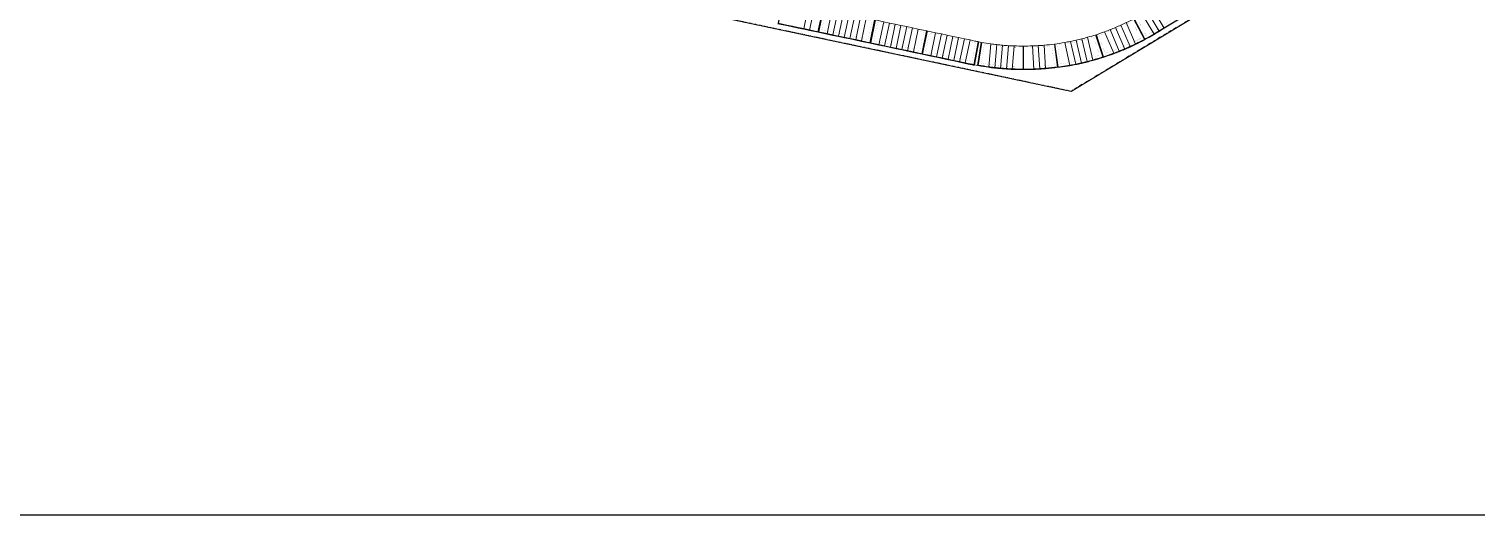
# Model space of a CAD drawing. Header units: centimetres. Extents: x -6122352 to 7132207, y -1694241 to 1947892.
# Drawn here: x 862755 to 2344625, y -1114643 to -616863 of the extents above; entities that cross this region are included whole.
import ezdxf

# ---------------------------------------------------------------- set-up
doc = ezdxf.new("R2010")
doc.units = ezdxf.units.CM
doc.header["$MEASUREMENT"] = 0
doc.linetypes.add('23585-XR-AR-DAMAC PLOT LIMITS$0$PHANTOM2', pattern=[1.25, 0.625, -0.125, 0.125, -0.125, 0.125, -0.125])
doc.linetypes.add('XR-AR-END-SETTING OUT PLAN$0$23261-XR-AR-SI-GF$0$HIDDEN', pattern=[0.375, 0.25, -0.125])
for name, color, linetype, lineweight, true_color in [('08-Compound Wall-2', 6, 'Continuous', 25, 0xff00ff), ('23585-XR-AR-DAMAC PLOT LIMITS$0$1-End units', 7, 'Continuous', 5, 0xf8991e), ('23585-XR-AR-DAMAC PLOT LIMITS$0$1-Open Space', 7, 'Continuous', 5, 0x90cf5a)]:
    doc.layers.add(name, color=color, linetype=linetype, lineweight=lineweight, true_color=true_color)
for name, color, linetype in [('23585-XR-AR-BOUNDARY WALLS AND SETBACKS$0$setback', 7, 'XR-AR-END-SETTING OUT PLAN$0$23261-XR-AR-SI-GF$0$HIDDEN'), ('23585-XR-AR-DAMAC PLOT LIMITS$0$PROJECT_LIMIT', 1, 'Continuous'), ('@MI-REF LAYER', 7, 'Continuous')]:
    doc.layers.add(name, color=color, linetype=linetype)
doc.layers.add('23585-XR-AR-DAMAC PLOT LIMITS$0$1-Mid units', color=41, linetype='Continuous', lineweight=5)
doc.layers.add('A-ANNO-TEXT', color=3, linetype='Continuous', lineweight=25)
doc.layers.add('23585-XR-AR-DAMAC PLOT LIMITS$0$D-Phase New', color=7, linetype='Continuous', true_color=0x000080)

# ---------------------------------------------------------------- blocks, each defined once
blk = doc.blocks.new('23585-XR-AR-BOUNDARY WALLS AND SETBACKS')
at = {"layer": '08-Compound Wall-2'}
for points in [[(498197, 2770011.2), (498220.3, 2770006.5), (498218.5, 2769997.7), (498217.4, 2769991.8), (498216.2, 2769985.9), (498215, 2769980), (498213.8, 2769974.1), (498212.6, 2769968.3), (498212.3, 2769966.5, -0.003992), (498211.4, 2769962.4, -0.010163), (498208.9, 2769951.9), (498185.9, 2769958)], [(498197, 2770011.3), (498220.5, 2770006.6), (498220.5, 2770006.6), (498218.7, 2769997.6), (498217.6, 2769991.7), (498216.4, 2769985.9), (498215.2, 2769980), (498214, 2769974.1), (498212.8, 2769968.2), (498212.5, 2769966.5, -0.003992), (498211.6, 2769962.3, -0.010258), (498209.1, 2769951.7)], [(498171.8, 2769918.3), (498193.4, 2769908.3, 0.010711), (498197.9, 2769918.7, 0.00565), (498200.1, 2769924.3, 0.005647), (498202.2, 2769929.9, 0.005647), (498204.1, 2769935.6, 0.00565), (498205.9, 2769941.3, 0.010142), (498208.9, 2769951.7), (498185.9, 2769957.8)], [(498193.5, 2769908.1, 0.010807), (498198.1, 2769918.7, 0.00565), (498200.3, 2769924.2, 0.005647), (498202.4, 2769929.9, 0.005647), (498204.3, 2769935.6, 0.00565), (498206.1, 2769941.3, 0.010235), (498209.1, 2769951.7)], [(498150.2, 2769880.4), (498169.7, 2769866.9), (498176.7, 2769877.4, 0.005628), (498179.8, 2769882.5, 0.005647), (498182.8, 2769887.6, 0.005647), (498185.7, 2769892.9, 0.00565), (498188.5, 2769898.2, 0.01037), (498193.3, 2769908.1), (498171.7, 2769918.1)], [(498169.8, 2769866.7), (498176.8, 2769877.2, 0.00563), (498180, 2769882.4, 0.005648), (498183, 2769887.5, 0.005647), (498185.9, 2769892.8, 0.00565), (498188.7, 2769898.1, 0.010463), (498193.5, 2769908.1)], [(498150.1, 2769880.3), (498169.6, 2769866.7, -0.011654), (498162.3, 2769856.7, -0.005647), (498158.6, 2769852, -0.005647), (498154.8, 2769847.4, -0.010054), (498147.7, 2769839.4), (498130.1, 2769855.4)], [(498169.8, 2769866.7, -0.011749), (498162.5, 2769856.6, -0.005647), (498158.7, 2769851.9, -0.005647), (498154.9, 2769847.3, -0.010147), (498147.8, 2769839.2)], [(498130, 2769855.3), (498147.6, 2769839.3, -0.010577), (498139.8, 2769831.1, -0.00565), (498135.5, 2769826.9, -0.005648), (498131.1, 2769822.9, -0.005647), (498126.7, 2769818.9, -0.003765), (498123.6, 2769816.2, -0.001882), (498122.1, 2769815, -0.01057), (498113.3, 2769808), (498098.6, 2769826.6)], [(498147.8, 2769839.2, -0.010672), (498140, 2769831, -0.00565), (498135.7, 2769826.8, -0.005648), (498131.3, 2769822.7, -0.005647), (498126.8, 2769818.7, -0.003765), (498123.8, 2769816.1, -0.001882), (498122.2, 2769814.8, -0.010755), (498113.3, 2769807.7), (498098.4, 2769826.5)], [(498052, 2769793.2), (498065.8, 2769773.8), (498073.2, 2769779.1), (498078.1, 2769782.6), (498078.1, 2769782.6), (498083, 2769786.1), (498087.8, 2769789.5), (498092.7, 2769793), (498092.7, 2769793), (498097.6, 2769796.5), (498102.5, 2769800), (498106.4, 2769802.8, 0.004323), (498110.1, 2769805.5), (498095.9, 2769824.6)], [(498065.9, 2769773.6), (498065.9, 2769773.6), (498073.3, 2769778.9), (498078.2, 2769782.4), (498078.2, 2769782.4), (498083.1, 2769785.9), (498087.9, 2769789.4), (498092.8, 2769792.9), (498092.8, 2769792.9), (498097.7, 2769796.3), (498102.6, 2769799.8), (498106.5, 2769802.6, 0.004511), (498110.4, 2769805.4), (498096.1, 2769824.7)]]:
    blk.add_lwpolyline(points, format="xyb", dxfattribs=at)
for points in [[(498007.8, 2769761.6), (498021.7, 2769742.2), (498029, 2769747.5), (498033.9, 2769751), (498038.8, 2769754.5), (498043.6, 2769758), (498048.5, 2769761.4), (498053.4, 2769764.9), (498058.3, 2769768.4), (498058.3, 2769768.4), (498065.7, 2769773.7), (498051.8, 2769793.1)], [(498021.7, 2769742), (498021.7, 2769742), (498029.1, 2769747.3), (498034, 2769750.8), (498038.9, 2769754.3), (498043.8, 2769757.8), (498048.6, 2769761.3), (498053.5, 2769764.8), (498058.4, 2769768.3), (498058.4, 2769768.3), (498065.8, 2769773.6), (498065.9, 2769773.6)], [(497963.6, 2769730), (497977.5, 2769710.7), (497984.8, 2769715.9), (497989.7, 2769719.4), (497989.7, 2769719.4), (497994.6, 2769722.9), (497994.6, 2769722.9), (497999.5, 2769726.4), (498004.3, 2769729.9), (498004.4, 2769729.9), (498009.2, 2769733.4), (498009.2, 2769733.4), (498014.1, 2769736.8), (498021.5, 2769742.1), (498007.6, 2769761.5)], [(497977.5, 2769710.4), (497977.5, 2769710.4), (497984.9, 2769715.7), (497989.8, 2769719.2), (497989.8, 2769719.2), (497994.7, 2769722.7), (497994.7, 2769722.7), (497999.6, 2769726.2), (498004.5, 2769729.7), (498004.5, 2769729.7), (498009.3, 2769733.2), (498009.4, 2769733.2), (498014.2, 2769736.7), (498021.7, 2769742), (498021.7, 2769742)], [(497929.2, 2769705.4), (497943.1, 2769686.1), (497950.4, 2769691.3), (497955.3, 2769694.8), (497960.2, 2769698.3), (497965, 2769701.8), (497969.9, 2769705.3), (497977.3, 2769710.5), (497963.5, 2769729.9)], [(497943.1, 2769685.8), (497943.1, 2769685.8), (497950.5, 2769691.1), (497955.4, 2769694.6), (497960.3, 2769698.1), (497965.2, 2769701.6), (497970, 2769705.1), (497977.5, 2769710.4), (497977.5, 2769710.4)]]:
    blk.add_lwpolyline(points, dxfattribs=at)
at = {"layer": '23585-XR-AR-BOUNDARY WALLS AND SETBACKS$0$setback', "ltscale": 40, "const_width": 0.05}
for points in [[(498197.9, 2770008.1), (498217, 2770004.3), (498215.8, 2769998.2), (498214.6, 2769992.3), (498213.4, 2769986.5), (498212.2, 2769980.6), (498211.1, 2769974.7), (498209.9, 2769968.8), (498209.5, 2769967.1, -0.003992), (498208.7, 2769963, -0.007384), (498206.9, 2769955.4), (498188.1, 2769960.5, 0.006654), (498189.6, 2769966.8, 0.004361), (498190.4, 2769970.9), (498190.8, 2769972.7), (498192, 2769978.6, 0.00001), (498192, 2769978.6), (498193.1, 2769984.4), (498194.3, 2769990.3), (498195.5, 2769996.2), (498196.7, 2770002.1)], [(498174.4, 2769920.3), (498192.1, 2769912.1, 0.007937), (498195.3, 2769919.8, 0.00565), (498197.5, 2769925.3, 0.005647), (498199.5, 2769930.9, 0.005647), (498201.5, 2769936.5, 0.00565), (498203.3, 2769942.2, 0.007397), (498205.4, 2769949.6), (498186.6, 2769954.7, -0.006173), (498184.9, 2769948.9, -0.006212), (498183.1, 2769943.1, -0.006208), (498181.2, 2769937.4, -0.006208), (498179.1, 2769931.7, -0.006212), (498176.8, 2769926.1, -0.006493)], [(498153, 2769882), (498169, 2769870.9), (498174.3, 2769878.9, 0.005597), (498177.4, 2769883.9, 0.005645), (498180.4, 2769889, 0.005647), (498183.3, 2769894.2, 0.00565), (498186, 2769899.5, 0.007621), (498189.6, 2769906.7), (498171.9, 2769914.9, -0.006362), (498169.1, 2769909.3, -0.006212), (498166.4, 2769903.9, -0.006208), (498163.4, 2769898.7, -0.006208), (498160.4, 2769893.4, -0.006212), (498157.2, 2769888.3, -0.007804)], [(498149.6, 2769877.1), (498165.6, 2769865.9, -0.008882), (498160.1, 2769858.5, -0.005647), (498156.4, 2769853.8, -0.005647), (498152.6, 2769849.2, -0.007305), (498147.6, 2769843.4), (498133.2, 2769856.6, 0.0066), (498137.4, 2769861.4, 0.006208), (498141.2, 2769866, 0.006208), (498145, 2769870.8, 0.008012)], [(498129.1, 2769852.1), (498143.5, 2769839, -0.007804), (498137.8, 2769833.1, -0.00565), (498133.6, 2769829, -0.005648), (498129.3, 2769824.9, -0.005647), (498124.8, 2769821, -0.003765), (498121.8, 2769818.4, -0.001882), (498120.3, 2769817.1, -0.007945), (498113.8, 2769811.9), (498101.7, 2769827.2, 0.006918), (498107, 2769831.4, 0.006212), (498111.6, 2769835.3, 0.006208), (498116.1, 2769839.3, 0.006208), (498120.5, 2769843.4, 0.006212), (498124.8, 2769847.7, 0.006368)], [(498055.2, 2769793.6), (498066.6, 2769777.8), (498071.5, 2769781.3), (498076.4, 2769784.8), (498076.4, 2769784.8), (498081.3, 2769788.3), (498086.2, 2769791.8), (498091.1, 2769795.3), (498091.1, 2769795.3), (498096, 2769798.8), (498100.8, 2769802.3), (498104.7, 2769805.1, 0.001656), (498106.1, 2769806.1), (498094.5, 2769821.7, -0.001387), (498093.4, 2769821), (498089.5, 2769818.1), (498084.6, 2769814.7), (498079.7, 2769811.2), (498074.9, 2769807.7), (498070, 2769804.2), (498065.1, 2769800.7), (498060.2, 2769797.2)]]:
    blk.add_lwpolyline(points, format="xyb", close=True, dxfattribs=at)
for points in [[(498011, 2769762.1), (498022.4, 2769746.2), (498027.4, 2769749.8), (498032.3, 2769753.3), (498037.1, 2769756.7), (498042, 2769760.2), (498046.9, 2769763.7), (498051.8, 2769767.2), (498056.7, 2769770.7), (498056.7, 2769770.7), (498061.7, 2769774.3), (498050.3, 2769790.1), (498045.3, 2769786.6), (498040.4, 2769783.1), (498035.6, 2769779.6), (498030.7, 2769776.1), (498025.8, 2769772.6), (498020.9, 2769769.1), (498016, 2769765.6)], [(497966.9, 2769730.5), (497978.2, 2769714.6), (497983.2, 2769718.2), (497988.1, 2769721.7), (497988.1, 2769721.7), (497993, 2769725.2), (497993, 2769725.2), (497997.8, 2769728.7), (498002.7, 2769732.1), (498002.7, 2769732.2), (498007.6, 2769735.6), (498007.6, 2769735.6), (498012.5, 2769739.1), (498017.5, 2769742.7), (498006.2, 2769758.6), (498001.2, 2769755), (497996.3, 2769751.5), (497991.4, 2769748), (497986.5, 2769744.5), (497981.6, 2769741), (497976.7, 2769737.5), (497971.9, 2769734.1)]]:
    blk.add_lwpolyline(points, close=True, dxfattribs=at)
blk = doc.blocks.new('A$C9d9485f6')
at = {"layer": 'A-ANNO-TEXT', "rotation": 312.4881850805905}
blk.add_blockref('23585-XR-AR-BOUNDARY WALLS AND SETBACKS', (-2377088.5, -1504219.3), dxfattribs=at)
blk = doc.blocks.new('23585-XR-AR-DAMAC PLOT LIMITS')
at = {"layer": '23585-XR-AR-DAMAC PLOT LIMITS$0$1-End units', "color": 251, "true_color": 0x636466}
for points in [[(498209.1, 2769951.7, -0.010235), (498206.1, 2769941.3), (498206.1, 2769941.3), (498183.5, 2769949.3, 0.009269), (498185.9, 2769957.9), (498209.1, 2769951.7)], [(498211.6, 2769962.3, -0.010258), (498209.1, 2769951.7), (498209.1, 2769951.7), (498185.9, 2769957.9, 0.009728), (498188.1, 2769967.1), (498211.6, 2769962.3)], [(498198.1, 2769918.7, -0.010807), (498193.5, 2769908.1), (498193.5, 2769908.1), (498171.8, 2769918.2, 0.009569), (498175.5, 2769926.7), (498198.1, 2769918.7)], [(498193.5, 2769908.1, -0.010463), (498188.7, 2769898.1), (498188.7, 2769898.1), (498167.8, 2769910, 0.009454), (498171.8, 2769918.2), (498193.5, 2769908.1)], [(498176.8, 2769877.2), (498169.8, 2769866.7), (498150.1, 2769880.4, 0.010895), (498156, 2769889.1)], [(498169.8, 2769866.7, -0.011749), (498162.5, 2769856.6), (498143.8, 2769871.7, 0.011091), (498150.1, 2769880.4)], [(498147.8, 2769839.2, -0.010672), (498140, 2769831), (498123.7, 2769848.7, 0.009446), (498130, 2769855.3)], [(498154.9, 2769847.3, -0.010147), (498147.8, 2769839.2), (498130, 2769855.3, 0.00969), (498136.2, 2769862.4)], [(498110.4, 2769805.4), (498110.3, 2769805.4, -0.00446), (498106.5, 2769802.6), (498106.5, 2769802.6), (498102.6, 2769799.8), (498088.6, 2769819.4), (498092.6, 2769822.2, 0.004482), (498096.1, 2769824.7)], [(498122.2, 2769814.8, -0.010755), (498113.3, 2769807.7), (498098.4, 2769826.5, 0.01003), (498106, 2769832.5)]]:
    blk.add_lwpolyline(points, format="xyb", close=True, dxfattribs=at)
for points in [[(498065.9, 2769773.6), (498065.8, 2769773.6), (498058.4, 2769768.3), (498044.5, 2769787.8), (498051.9, 2769793.1)], [(498073.3, 2769778.9), (498073.3, 2769778.9), (498065.9, 2769773.6), (498051.9, 2769793.1), (498059.3, 2769798.4)], [(498029.1, 2769747.3), (498029.1, 2769747.3), (498021.7, 2769742), (498007.7, 2769761.5), (498015.2, 2769766.9)], [(498021.7, 2769742), (498021.7, 2769742), (498014.2, 2769736.7), (498000.3, 2769756.2), (498007.7, 2769761.5)], [(497985, 2769715.8), (497984.9, 2769715.7), (497977.5, 2769710.4), (497963.6, 2769730), (497971, 2769735.3)], [(497977.5, 2769710.4), (497977.5, 2769710.4), (497970.1, 2769705.1), (497956.1, 2769724.6), (497963.6, 2769730)]]:
    blk.add_lwpolyline(points, close=True, dxfattribs=at)
at = {"layer": '23585-XR-AR-DAMAC PLOT LIMITS$0$1-Mid units', "color": 251, "true_color": 0x636466}
for points in [[(498212.8, 2769968.2), (498212.5, 2769966.5, -0.003992), (498211.6, 2769962.3), (498211.6, 2769962.3), (498188.1, 2769967.1, 0.004361), (498189, 2769971.2), (498189.3, 2769973), (498212.8, 2769968.2)], [(498204.3, 2769935.6, -0.005647), (498202.4, 2769929.9), (498202.4, 2769929.9), (498179.8, 2769937.9, 0.006208), (498181.7, 2769943.6), (498204.3, 2769935.6)], [(498206.1, 2769941.3, -0.00565), (498204.3, 2769935.6), (498204.3, 2769935.6), (498181.7, 2769943.6, 0.006212), (498183.5, 2769949.3), (498206.1, 2769941.3)], [(498200.3, 2769924.2, -0.00565), (498198.1, 2769918.7), (498198.1, 2769918.7), (498175.5, 2769926.7, 0.006212), (498177.7, 2769932.3), (498200.3, 2769924.3)], [(498202.4, 2769929.9, -0.005647), (498200.3, 2769924.2), (498200.3, 2769924.3), (498177.7, 2769932.3, 0.006208), (498179.8, 2769937.9), (498202.4, 2769929.9)], [(498183, 2769887.5, -0.005648), (498180, 2769882.4), (498180, 2769882.4), (498159.1, 2769894.2, 0.006208), (498162.1, 2769899.4), (498183, 2769887.5)], [(498185.9, 2769892.8, -0.005647), (498183, 2769887.5), (498183, 2769887.5), (498162.1, 2769899.4, 0.006208), (498165, 2769904.7), (498185.9, 2769892.8)], [(498188.7, 2769898.1, -0.00565), (498185.9, 2769892.8), (498185.9, 2769892.8), (498165, 2769904.7, 0.006212), (498167.8, 2769910), (498188.7, 2769898.1)], [(498180, 2769882.4), (498180, 2769882.3, -0.00563), (498176.8, 2769877.2), (498156, 2769889.1, 0.006212), (498159.1, 2769894.2)], [(498158.7, 2769851.9, -0.005647), (498154.9, 2769847.3), (498136.2, 2769862.4, 0.006208), (498140.1, 2769867)], [(498162.5, 2769856.6, -0.005647), (498158.7, 2769851.9), (498140.1, 2769867, 0.006208), (498143.8, 2769871.7)], [(498131.3, 2769822.7, -0.005647), (498126.8, 2769818.7), (498110.6, 2769836.4, 0.006208), (498115.1, 2769840.4)], [(498135.7, 2769826.8, -0.005648), (498131.3, 2769822.7), (498115.1, 2769840.4, 0.006208), (498119.5, 2769844.5)], [(498140, 2769831, -0.00565), (498135.7, 2769826.8), (498119.5, 2769844.5, 0.006212), (498123.7, 2769848.7)], [(498126.8, 2769818.7, -0.003765), (498123.8, 2769816.1, -0.001882), (498122.2, 2769814.8), (498106, 2769832.5, 0.006212), (498110.6, 2769836.4)]]:
    blk.add_lwpolyline(points, format="xyb", close=True, dxfattribs=at)
for points in [[(498214, 2769974.1), (498212.8, 2769968.2), (498212.8, 2769968.2), (498189.3, 2769973), (498190.5, 2769978.8), (498214, 2769974.1)], [(498088, 2769789.4), (498087.9, 2769789.4), (498083.1, 2769785.9), (498069.1, 2769805.4), (498074, 2769808.9)], [(498092.8, 2769792.9), (498092.8, 2769792.9), (498088, 2769789.4), (498074, 2769808.9), (498078.9, 2769812.4)], [(498097.7, 2769796.4), (498097.7, 2769796.3), (498092.8, 2769792.9), (498078.9, 2769812.4), (498083.8, 2769815.9)], [(498102.6, 2769799.8), (498102.6, 2769799.8), (498097.7, 2769796.4), (498083.8, 2769815.9), (498088.6, 2769819.4)], [(498078.2, 2769782.4), (498078.2, 2769782.4), (498073.3, 2769778.9), (498059.3, 2769798.4), (498064.2, 2769801.9)], [(498083.1, 2769785.9), (498083.1, 2769785.9), (498078.2, 2769782.4), (498064.2, 2769801.9), (498069.1, 2769805.4)], [(498048.7, 2769761.3), (498048.6, 2769761.3), (498043.8, 2769757.8), (498029.8, 2769777.3), (498034.7, 2769780.8)], [(498053.5, 2769764.8), (498053.5, 2769764.8), (498048.7, 2769761.3), (498034.7, 2769780.8), (498039.6, 2769784.3)], [(498058.4, 2769768.3), (498058.4, 2769768.3), (498053.5, 2769764.8), (498039.6, 2769784.3), (498044.5, 2769787.8)], [(498034, 2769750.8), (498034, 2769750.8), (498029.1, 2769747.3), (498015.2, 2769766.9), (498020.1, 2769770.3)], [(498038.9, 2769754.3), (498038.9, 2769754.3), (498034, 2769750.8), (498020.1, 2769770.3), (498024.9, 2769773.8)], [(498043.8, 2769757.8), (498043.8, 2769757.8), (498038.9, 2769754.3), (498024.9, 2769773.8), (498029.8, 2769777.3)], [(498004.5, 2769729.7), (498004.5, 2769729.7), (497999.6, 2769726.2), (497985.6, 2769745.7), (497990.5, 2769749.2)], [(498009.4, 2769733.2), (498009.3, 2769733.2), (498004.5, 2769729.7), (497990.5, 2769749.2), (497995.4, 2769752.7)], [(498014.2, 2769736.7), (498014.2, 2769736.7), (498009.4, 2769733.2), (497995.4, 2769752.7), (498000.3, 2769756.2)], [(497989.8, 2769719.2), (497989.8, 2769719.2), (497985, 2769715.8), (497971, 2769735.3), (497975.9, 2769738.8)], [(497994.7, 2769722.7), (497994.7, 2769722.7), (497989.8, 2769719.2), (497975.9, 2769738.8), (497980.8, 2769742.3)], [(497999.6, 2769726.2), (497999.6, 2769726.2), (497994.7, 2769722.7), (497980.8, 2769742.3), (497985.6, 2769745.7)], [(497970.1, 2769705.1), (497970, 2769705.1), (497965.2, 2769701.6), (497951.2, 2769721.1), (497956.1, 2769724.6)]]:
    blk.add_lwpolyline(points, close=True, dxfattribs=at)
at = {"layer": '23585-XR-AR-DAMAC PLOT LIMITS$0$1-Open Space', "color": 251, "true_color": 0x636466}
blk.add_lwpolyline([(498214, 2769974.1), (498212.8, 2769968.2), (498212.5, 2769966.5, -0.003992), (498211.6, 2769962.3, -0.010258), (498209.1, 2769951.7, -0.010235), (498206.1, 2769941.3, -0.00565), (498204.3, 2769935.6, -0.005647), (498202.4, 2769929.9, -0.005647), (498200.3, 2769924.2, -0.00565), (498198.1, 2769918.7, -0.010807), (498193.5, 2769908.1, -0.010463), (498188.7, 2769898.1, -0.00565), (498185.9, 2769892.8, -0.005647), (498183, 2769887.5, -0.005648), (498180, 2769882.4, -0.00565), (498176.8, 2769877.2), (498169.8, 2769866.7, -0.011749), (498162.5, 2769856.6, -0.005647), (498158.7, 2769851.9, -0.005647), (498154.9, 2769847.3, -0.010147), (498147.8, 2769839.2, -0.010672), (498140, 2769831, -0.00565), (498135.7, 2769826.8, -0.005648), (498131.3, 2769822.7, -0.005647), (498126.8, 2769818.7, -0.003765), (498123.8, 2769816.1, -0.001882), (498122.2, 2769814.8, -0.010755), (498113.3, 2769807.7), (498113.3, 2769807.7), (498110.4, 2769805.4), (498110.3, 2769805.4, -0.00446), (498106.5, 2769802.6), (498106.5, 2769802.6), (498102.6, 2769799.8), (498097.7, 2769796.4), (498092.8, 2769792.9), (498092.8, 2769792.9), (498088, 2769789.4), (498083.1, 2769785.9), (498078.2, 2769782.4), (498078.2, 2769782.4), (498073.3, 2769778.9), (498065.9, 2769773.6), (498058.4, 2769768.3), (498058.4, 2769768.3), (498053.5, 2769764.8), (498048.7, 2769761.3), (498043.8, 2769757.8), (498038.9, 2769754.3), (498034, 2769750.8), (498029.1, 2769747.3), (498021.7, 2769742), (498021.7, 2769742), (498014.2, 2769736.7), (498009.4, 2769733.2), (498009.3, 2769733.2), (498004.5, 2769729.7), (498004.5, 2769729.7), (497999.6, 2769726.2), (497994.7, 2769722.7), (497994.7, 2769722.7), (497989.8, 2769719.2), (497989.8, 2769719.2), (497985, 2769715.8), (497977.5, 2769710.4), (497970.1, 2769705.1), (497965.2, 2769701.6)], format="xyb", dxfattribs=at)
blk.add_lwpolyline([(497858.1, 2769617.7), (498197.3, 2769860.1), (498279.8, 2770271.5)], dxfattribs=at)
blk.add_lwpolyline([(498113.3, 2769807.7), (498113.3, 2769807.7), (498110.4, 2769805.4), (498096.1, 2769824.7, 0.003086), (498098.4, 2769826.5)], format="xyb", close=True, dxfattribs=at)
at = {"layer": '23585-XR-AR-DAMAC PLOT LIMITS$0$D-Phase New', "color": 8, "const_width": 0.1}
blk.add_lwpolyline([(497719.8, 2769518.8), (498077.7, 2769774.7), (498197.3, 2769860.1), (498242.1, 2770083.6)], dxfattribs=at)
at = {"layer": '23585-XR-AR-DAMAC PLOT LIMITS$0$PROJECT_LIMIT', "linetype": '23585-XR-AR-DAMAC PLOT LIMITS$0$PHANTOM2', "ltscale": 5}
blk.add_lwpolyline([(498007.3, 2770689.1), (498279.8, 2770271.5), (498197.3, 2769860.1), (497694.7, 2769500.9), (497637.7, 2769456.1), (497584.9, 2769406.4), (497536.8, 2769352.1), (497510.8, 2769316.9), (497381.2, 2769282), (497333.1, 2769183.1)], dxfattribs=at)
blk = doc.blocks.new('A$Cf093b529')
at = {"layer": 'A-ANNO-TEXT'}
blk.add_blockref('23585-XR-AR-DAMAC PLOT LIMITS', (-495392, -2768603.4), dxfattribs=at)

msp = doc.modelspace()

# ---------------------------------------------------------------- linework, layer by layer
msp.add_lwpolyline([(-1063643.96509, 919491.60987), (2673908.33835, 919491.60987), (2673908.33835, -1114642.83198), (-1063643.96509, -1114642.83198)], close=True)

# ---------------------------------------------------------------- block references
at = {"layer": '@MI-REF LAYER', "xscale": 1000, "yscale": 1000, "zscale": 1000}
msp.add_blockref('A$C9d9485f6', (-23958.95046, 48155.57226), dxfattribs=at)
at = {"layer": '@MI-REF LAYER', "xscale": 1000, "yscale": 1000, "zscale": 1000, "rotation": 312.4882903633292}
msp.add_blockref('A$Cf093b529', (-891608.73293, 539022.72011), dxfattribs=at)

doc.saveas('drawing.dxf')
